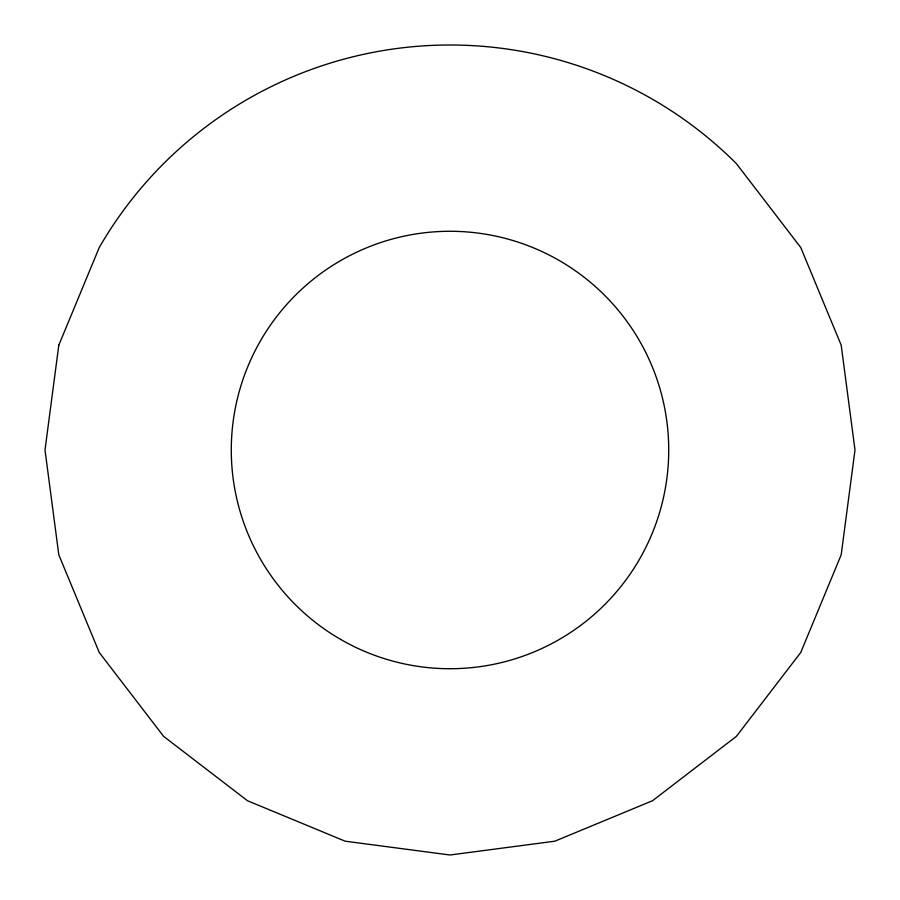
<?xml version="1.0" encoding="UTF-8"?>
<svg xmlns="http://www.w3.org/2000/svg" width="900" height="900" viewBox="0 0 900 900"><rect width="100%" height="100%" fill="white"/><g stroke="black" fill="none" stroke-linecap="round" stroke-linejoin="round"><path stroke-width="1.35" d="M58.804 345.184L45 450L58.804 554.816L99.259 652.5L163.62 736.38L247.5 800.741L345.184 841.196L450 855L554.816 841.196L652.5 800.741L736.38 736.38L800.741 652.5L841.196 554.816L855 450L841.196 345.184L800.741 247.5L736.38 163.62A405 405 0 0 0 99.259 247.5L58.804 345.184M340.639 639.416A218.722 218.722 0 0 0 668.722 450A218.722 218.722 0 0 0 340.639 260.584A218.722 218.722 0 0 0 340.639 639.416"/></g></svg>
